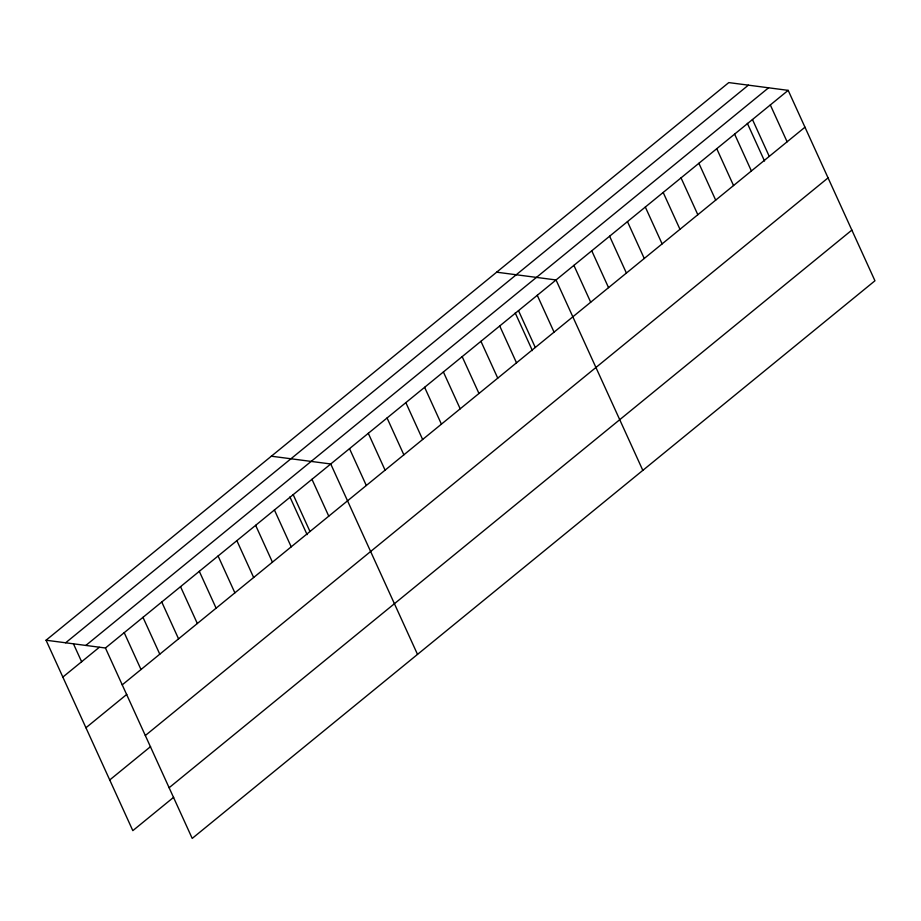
<?xml version="1.0" encoding="UTF-8"?>
<svg xmlns="http://www.w3.org/2000/svg" width="921" height="921" viewBox="0 0 921 921"><rect width="100%" height="100%" fill="white"/><g stroke="black" fill="none" stroke-linecap="round" stroke-linejoin="round"><path stroke-width="1.38" d="M46.05 640.222L728.787 82.591L788.18 90.362L874.95 280.778L192.213 838.409L105.443 648.004L46.05 640.222L132.82 830.638L173.689 797.252M65.644 642.789L748.382 85.158M85.837 645.437L768.575 87.806M62.847 677.073L99.295 647.313M105.443 648.004L788.18 90.362M122.228 684.856L804.966 127.213M85.941 727.751L126.799 694.376M145.322 735.522L828.06 177.891M109.726 779.96L150.595 746.586M169.119 787.731L851.856 230.1M496.661 272.19L556.042 279.961L642.823 470.366M271.35 456.206L330.743 463.977L417.512 654.394M770.324 104.948L787.11 141.799M752.469 119.534L769.254 156.386M747.357 123.345L764.534 161.025M734.613 134.121L751.398 170.972M716.757 148.707L733.542 185.558M698.889 163.293L715.686 200.133M681.033 177.868L697.83 214.72M663.178 192.454L679.974 229.306M645.322 207.041L662.118 243.892M627.466 221.627L644.263 258.479M609.61 236.213L626.407 273.065M591.754 250.788L608.551 287.64M573.898 265.375L590.695 302.226M537.265 295.296L554.062 332.147M518.5 310.63L535.285 347.482M515.23 312.933L532.396 350.613M499.723 325.965L516.508 362.816M480.946 341.3L497.743 378.151M462.169 356.634L478.966 393.486M443.392 371.969L460.189 408.82M424.616 387.304L441.412 424.155M405.839 402.638L422.635 439.49M387.062 417.973L403.859 454.824M368.296 433.307L385.082 470.159M349.52 448.642L366.305 485.494M311.966 479.311L328.762 516.163M293.189 494.646L309.986 531.498M289.919 496.96L307.096 534.64M274.412 509.981L291.209 546.832M255.635 525.315L272.432 562.167M236.87 540.662L253.655 577.502M218.093 555.996L234.878 592.836M199.316 571.331L216.113 608.182M180.539 586.665L197.336 623.517M161.762 602L178.559 638.852M142.985 617.335L159.782 654.186M124.208 632.669L141.005 669.521M73.507 643.952L81.624 661.739"/></g></svg>
